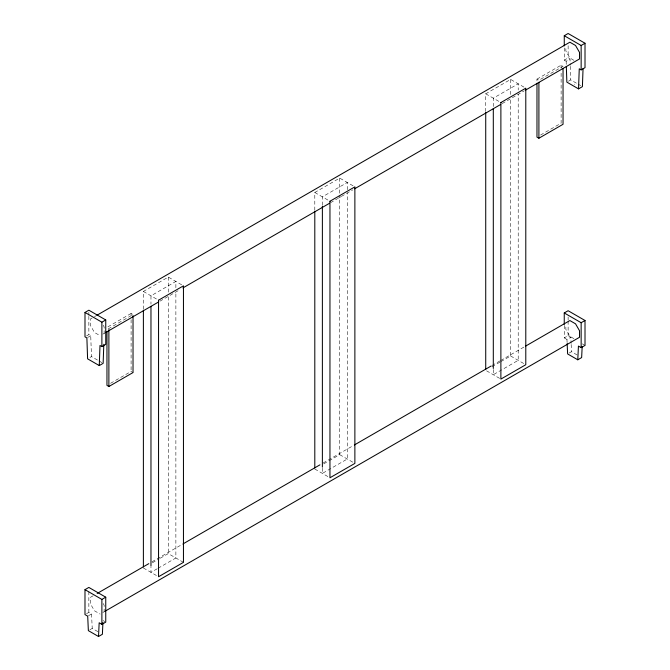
<?xml version="1.0" encoding="UTF-8"?>
<svg xmlns="http://www.w3.org/2000/svg" width="670" height="670" viewBox="0 0 670 670"><rect width="100%" height="100%" fill="white"/><g stroke="black" fill="none" stroke-linecap="round" stroke-linejoin="round"><path stroke-width="0.5" stroke-dasharray="3.35 2.51" d="M322.379 468.179L322.379 473.397L347.286 459.017L347.286 192.918M322.379 205.213L322.379 196.863L347.286 182.483L347.286 191.871M493.304 369.497L493.304 374.714L518.212 360.334L518.212 94.236M493.304 106.53L493.304 98.18L518.212 83.8L518.212 90.056M92.066 318.057L90.467 318.987L90.467 325.519L94.47 332.454L100.132 335.72M94.47 316.675L96.279 315.629M143.388 309.188L143.388 291.45L168.296 277.07L183.454 285.822M314.8 210.229L314.8 192.483L339.707 178.103L353.182 185.883M485.725 111.547L485.725 93.8L510.632 79.42L524.107 87.201M86.539 335.946L88.859 334.606L90.743 335.695L91.463 356.599L97.301 359.958L95.751 360.845M564.266 47.93L564.266 60.141L568.127 57.905L570.011 58.993L570.22 65.266M87.653 337.479L90.743 335.695M564.266 60.141L566.15 61.23L570.011 58.993M131.094 313.459L106.957 327.396L108.883 328.509L133.029 314.573L131.094 313.459L131.094 315.528M536.971 79.127L561.117 65.191L563.043 66.305L538.906 80.241L536.971 79.127L536.971 81.196M102.845 334.154L104.654 333.107M159.895 301.215L179.811 289.716M330.511 202.708L337.755 198.529M338.283 198.22L340.997 196.653M341.382 196.436L352.772 189.861M502.182 103.599L523.915 91.045M89.914 357.495L91.463 356.599M568.411 81.237L570.723 79.898L576.56 83.256L574.249 84.596M110.533 383.315L131.094 371.44L133.029 372.553M540.548 135.047L561.117 123.171L561.117 72.435M93.18 595.764L90.467 597.33L90.467 603.871L94.47 610.797L100.132 614.072M152.04 561.787L182.835 544.006M323.191 462.97L353.45 445.5M491.998 365.51L500.147 360.803M500.674 360.502L524.593 346.692M152.283 562.85L159.401 558.738M160.289 558.227L168.296 553.604L183.454 562.356M323.694 463.891L328.141 461.32M329.029 460.809L339.707 454.645L339.707 197.935M491.947 366.75L499.954 362.127M500.85 361.607L510.632 355.963L510.632 99.252M157.199 568.771L150.968 572.364L150.968 567.147M158.087 568.252L175.875 557.984L175.875 291.877M86.531 613.695L88.85 612.363L91.564 613.929L92.217 628.401L98.993 632.312M564.249 325.427L564.249 337.889L568.118 335.662L570.832 337.228L571.108 343.425M88.474 615.713L91.564 613.929M564.249 337.889L566.962 339.456L570.832 337.228M102.845 612.497L104.654 611.459M89.897 629.741L92.217 628.401M569.165 353.04L571.485 351.7L577.414 355.125M573.914 60.317L569.869 57.98L565.865 51.046L565.865 47.31M485.725 93.8L500.884 102.56M573.914 338.66L569.869 336.332L565.865 329.397L565.865 324.732M582.297 343.852L585.01 345.418M314.8 192.483L329.958 201.243M510.632 355.963L525.791 364.715M486.562 370.828L500.884 379.094M143.388 291.45L158.547 300.202M339.707 454.645L354.874 463.397M314.8 469.025L329.958 477.777M143.388 567.984L157.71 576.25M103.038 620.554L104.847 621.593M578.235 84.219L580.731 85.676M98.967 360.921L102.301 362.855M103.13 325.143L104.135 326.876L104.135 333.409M103.13 603.486L104.135 605.219L104.135 611.76M571.158 344.464L571.485 351.7M566.962 339.456L567.105 342.554M570.262 66.313L570.723 79.898M566.15 61.23L566.25 64.362M568.127 45.702L568.127 57.905M568.118 316.96L568.118 320.076M568.118 321.114L568.118 335.662M561.117 65.191L561.117 68.298M510.632 79.42L510.632 95.073M339.707 178.103L339.707 196.888M175.875 287.706L175.875 281.442L150.968 295.822L150.968 304.172M168.296 277.07L168.296 292.723M168.296 296.894L168.296 553.604M131.094 319.674L131.094 371.44M88.859 312.237L88.859 315.285M88.859 316.307L88.859 334.606M88.85 591.585L88.85 612.363"/><path stroke-width="1" d="M322.379 467.141L322.379 206.251M493.304 368.458L493.304 108.615M99.277 365.577L99.989 345.494L101.882 346.591L105.751 344.363L105.751 319.95L88.859 310.202L84.998 312.429L84.998 336.842L86.882 337.931L87.594 358.827L99.277 365.577L103.138 363.341L103.816 344.271M566.326 66.456L566.862 82.134L578.537 88.876L579.257 68.792L581.15 69.889L585.01 67.662L585.01 43.248L568.127 33.5L564.266 35.728L564.266 45.903M583.051 68.575L582.406 86.639L578.537 88.876M98.515 636.5L99.168 622.782L101.882 624.348L105.751 622.12L105.751 597.188L88.85 587.431L84.99 589.659L84.99 614.591L87.703 616.157L88.356 630.629L98.515 636.5L102.384 634.272L102.937 622.514M567.155 343.593L567.616 353.928L577.783 359.798L578.436 346.08L581.15 347.646L585.01 345.418L585.01 320.486L568.118 310.729L564.249 312.957L564.249 324.389M582.163 346.792L581.644 357.571L577.783 359.798M96.807 315.327L569.869 42.202L575.53 45.468L579.533 52.402L579.533 58.935L525.205 90.308M84.998 312.429L101.882 322.186L105.751 319.95M564.266 35.728L581.15 45.485L585.01 43.248M105.559 332.58L158.463 302.044M182.91 287.924L329.606 203.228M354.581 188.814L500.75 104.42M106.957 331.541L106.957 385.376L108.883 386.498L133.029 372.553L133.029 315.612M536.971 83.273L536.971 137.115L538.906 138.229L563.043 124.285L563.043 68.374M97.184 593.452L148.799 563.654M183.212 543.789L319.942 464.846M354.355 444.981L491.093 366.038M525.498 346.172L569.869 320.553L575.53 323.819L579.533 330.754L579.533 337.286L105.559 610.931M84.99 589.659L101.882 599.416L105.751 597.188M564.249 312.957L581.15 322.714L585.01 320.486M581.15 45.485L581.15 69.889M581.15 322.714L581.15 347.646M538.906 82.318L538.906 138.229M485.725 112.585L485.725 369.296M314.8 211.268L314.8 467.978M150.968 306.265L150.968 566.1M143.388 310.235L143.388 566.946M108.883 329.548L108.883 386.498M101.882 322.186L101.882 346.591M101.882 599.416L101.882 624.348M158.547 300.202L158.547 576.744L183.454 562.356L183.454 285.822L158.547 300.202M329.958 201.243L329.958 477.777L354.874 463.397L354.874 186.855L329.958 201.243M500.884 102.56L500.884 379.094L525.791 364.715L525.791 88.172L500.884 102.56"/></g></svg>
